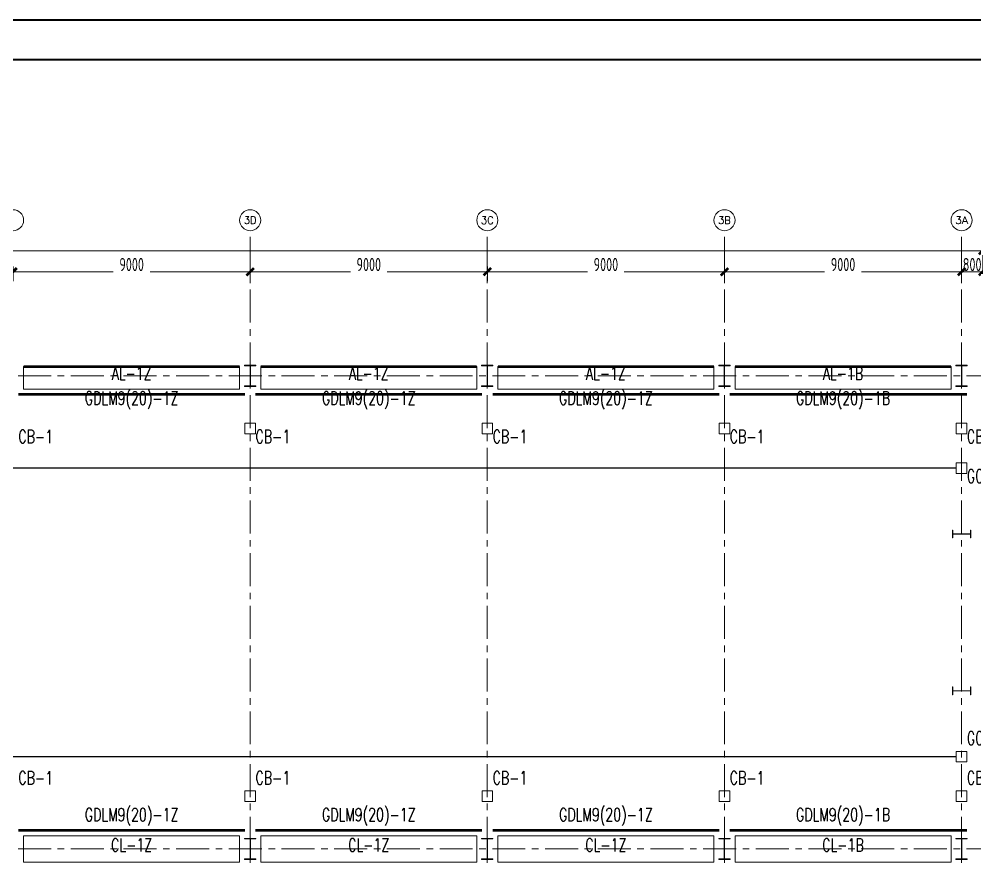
# Model space of a CAD drawing. Extents: x -1201378 to 2367219, y -619313 to 244905.
# Drawn here: x 1380472 to 1416746, y -201927 to -169915 of the extents above; entities that cross this region are included whole.
import ezdxf
from ezdxf.enums import TextEntityAlignment as Align

# ---------------------------------------------------------------- set-up
doc = ezdxf.new("R2010")
doc.units = 0
doc.header["$LTSCALE"] = 1000
doc.linetypes.add('CENTER', pattern=[2, 1.25, -0.25, 0.25, -0.25])
doc.layers.get('0').update_dxf_attribs({"linetype": 'CONTINUOUS'})
doc.layers.get('Defpoints').update_dxf_attribs({"linetype": 'CONTINUOUS'})
doc.layers.add('0-cxFrame', color=155, linetype='CONTINUOUS')
doc.layers.add('A-WINDOW', color=140, linetype='CONTINUOUS')
for name, color, linetype, lineweight in [('0-cxText', 131, 'CONTINUOUS', 25), ('S-axis', 111, 'CONTINUOUS', 0), ('S-col', 2, 'CONTINUOUS', 0), ('S-dote', 5, 'CENTER', 0), ('THIN', 7, 'CONTINUOUS', 0), ('吊车梁', 4, 'CONTINUOUS', 0)]:
    doc.layers.add(name, color=color, linetype=linetype, lineweight=lineweight)
doc.styles.add('_TCH_AXIS', font='COMPLEX', dxfattribs={"bigfont": 'GBCBIG'})
doc.styles.add('cx_tuming', font='simhei.ttf')
doc.styles.add('cx_tuqian1', font='')
doc.styles.add('TSSD_Dimension', font='tssdeng.shx', dxfattribs={"width": 0.7, "bigfont": 'hztxt.shx'})
doc.styles.add('TSSD_Rein', font='tj-romans1.shx', dxfattribs={"width": 0.7, "bigfont": 'tj-hztxt.shx'})
doc.styles.add('黑体', font='simhei.ttf', dxfattribs={"width": 0.8})
doc.styles.get('cx_tuqian1').set_extended_font_data('SimSun')
doc.dimstyles.new('TSSD_200_200', dxfattribs={"dimtxt": 500, "dimasz": 200, "dimexe": 200, "dimexo": 500, "dimgap": 200, "dimtad": 1, "dimdec": 0, "dimzin": 0, "dimdsep": 46, "dimtxsty": 'TSSD_Dimension', "dimblk": 'ARCHTICK', "dimcen": 0, "dimdle": 200, "dimclrt": 7, "dimadec": 0, "dimazin": 0, "dimtfac": 1, "dimtdec": 0, "dimtix": 1, "dimtmove": 2, "dimatfit": 3, "dimfxl": 1, "dimtolj": 1, "dimtzin": 0, "dimarcsym": 0})

# ---------------------------------------------------------------- blocks, each defined once
blk = doc.blocks.new('w42343243')
at = {"layer": 'S-col'}
blk.add_lwpolyline([(-165069, 621020), (-164639, 621020), (-164639, 621002), (-164848, 621002), (-164848, 620238), (-164639, 620238), (-164639, 620220), (-165069, 620220), (-165069, 620238), (-164860, 620238), (-164860, 621002), (-165069, 621002)], close=True, dxfattribs=at)
blk = doc.blocks.new('42343')
at = {"layer": 'A-WINDOW'}
for p in [(9000, 100), (18000, 100), (27000, 100), (36000, 100), (9000, -17850), (18000, -17850), (27000, -17850), (36000, -17850)]:
    blk.add_blockref('w42343243', p, dxfattribs=at)
blk = doc.blocks.new('_ArchTick')
at = {"color": 0, "linetype": 'ByBlock', "const_width": 0.5}
blk.add_lwpolyline([(-0.71, -0.71), (0.71, 0.71)], dxfattribs=at)
blk = doc.blocks.new('*D478')
at = {"layer": 'Defpoints', "color": 0, "transparency": 16777216}
for p in [(-110758, -279500), (-119758, -280358), (-110758, -280358)]:
    blk.add_point(p, dxfattribs=at)
at = {"layer": 'S-axis', "color": 0, "lineweight": -2, "transparency": 16777216}
for p, q in [((-119758, -279858), (-119758, -279300)), ((-110758, -279858), (-110758, -279300)), ((-119958, -279500), (-115957, -279500)), ((-110558, -279500), (-114560, -279500))]:
    blk.add_line(p, q, dxfattribs=at)
at = {"layer": 'S-axis', "color": 0, "lineweight": -2, "transparency": 16777216, "xscale": 200, "yscale": 200, "zscale": 200, "rotation": 180}
blk.add_blockref('_ArchTick', (-119758, -279500), dxfattribs=at)
at = {"layer": 'S-axis', "color": 0, "lineweight": -2, "transparency": 16777216, "xscale": 200, "yscale": 200, "zscale": 200}
blk.add_blockref('_ArchTick', (-110758, -279500), dxfattribs=at)
at = {"layer": 'S-axis', "color": 7, "transparency": 16777216, "insert": (-115258, -279225), "char_height": 500, "attachment_point": 5, "style": 'TSSD_Dimension'}
blk.add_mtext('\\A1;9000', dxfattribs=at)
blk = doc.blocks.new('*D479')
at = {"layer": 'Defpoints', "color": 0, "transparency": 16777216}
for p in [(-101758, -279500), (-110758, -280358), (-101758, -280358)]:
    blk.add_point(p, dxfattribs=at)
at = {"layer": 'S-axis', "color": 0, "lineweight": -2, "transparency": 16777216}
for p, q in [((-110758, -279858), (-110758, -279300)), ((-101758, -279858), (-101758, -279300)), ((-110958, -279500), (-106957, -279500)), ((-101558, -279500), (-105560, -279500))]:
    blk.add_line(p, q, dxfattribs=at)
at = {"layer": 'S-axis', "color": 0, "lineweight": -2, "transparency": 16777216, "xscale": 200, "yscale": 200, "zscale": 200, "rotation": 180}
blk.add_blockref('_ArchTick', (-110758, -279500), dxfattribs=at)
at = {"layer": 'S-axis', "color": 0, "lineweight": -2, "transparency": 16777216, "xscale": 200, "yscale": 200, "zscale": 200}
blk.add_blockref('_ArchTick', (-101758, -279500), dxfattribs=at)
at = {"layer": 'S-axis', "color": 7, "transparency": 16777216, "insert": (-106258, -279225), "char_height": 500, "attachment_point": 5, "style": 'TSSD_Dimension'}
blk.add_mtext('\\A1;9000', dxfattribs=at)
blk = doc.blocks.new('*D480')
at = {"layer": 'Defpoints', "color": 0, "transparency": 16777216}
for p in [(-92758, -279500), (-101758, -280358), (-92758, -280358)]:
    blk.add_point(p, dxfattribs=at)
at = {"layer": 'S-axis', "color": 0, "lineweight": -2, "transparency": 16777216}
for p, q in [((-101758, -279858), (-101758, -279300)), ((-92758, -279858), (-92758, -279300)), ((-101958, -279500), (-97957, -279500)), ((-92558, -279500), (-96560, -279500))]:
    blk.add_line(p, q, dxfattribs=at)
at = {"layer": 'S-axis', "color": 0, "lineweight": -2, "transparency": 16777216, "xscale": 200, "yscale": 200, "zscale": 200, "rotation": 180}
blk.add_blockref('_ArchTick', (-101758, -279500), dxfattribs=at)
at = {"layer": 'S-axis', "color": 0, "lineweight": -2, "transparency": 16777216, "xscale": 200, "yscale": 200, "zscale": 200}
blk.add_blockref('_ArchTick', (-92758, -279500), dxfattribs=at)
at = {"layer": 'S-axis', "color": 7, "transparency": 16777216, "insert": (-97258, -279225), "char_height": 500, "attachment_point": 5, "style": 'TSSD_Dimension'}
blk.add_mtext('\\A1;9000', dxfattribs=at)
blk = doc.blocks.new('*D481')
at = {"layer": 'Defpoints', "color": 0, "transparency": 16777216}
for p in [(-83758, -279500), (-92758, -280358), (-83758, -280358)]:
    blk.add_point(p, dxfattribs=at)
at = {"layer": 'S-axis', "color": 0, "lineweight": -2, "transparency": 16777216}
for p, q in [((-92758, -279858), (-92758, -279300)), ((-83758, -279858), (-83758, -279300)), ((-92958, -279500), (-88957, -279500)), ((-83558, -279500), (-87560, -279500))]:
    blk.add_line(p, q, dxfattribs=at)
at = {"layer": 'S-axis', "color": 0, "lineweight": -2, "transparency": 16777216, "xscale": 200, "yscale": 200, "zscale": 200, "rotation": 180}
blk.add_blockref('_ArchTick', (-92758, -279500), dxfattribs=at)
at = {"layer": 'S-axis', "color": 0, "lineweight": -2, "transparency": 16777216, "xscale": 200, "yscale": 200, "zscale": 200}
blk.add_blockref('_ArchTick', (-83758, -279500), dxfattribs=at)
at = {"layer": 'S-axis', "color": 7, "transparency": 16777216, "insert": (-88258, -279225), "char_height": 500, "attachment_point": 5, "style": 'TSSD_Dimension'}
blk.add_mtext('\\A1;9000', dxfattribs=at)
blk = doc.blocks.new('*D482')
at = {"layer": 'Defpoints', "color": 0, "transparency": 16777216}
for p in [(-82958, -279500), (-83758, -280358), (-82958, -280358)]:
    blk.add_point(p, dxfattribs=at)
at = {"layer": 'S-axis', "color": 0, "lineweight": -2, "transparency": 16777216}
for p, q in [((-83758, -279858), (-83758, -279300)), ((-82958, -279858), (-82958, -279300)), ((-83958, -279500), (-82758, -279500))]:
    blk.add_line(p, q, dxfattribs=at)
at = {"layer": 'S-axis', "color": 0, "lineweight": -2, "transparency": 16777216, "xscale": 200, "yscale": 200, "zscale": 200, "rotation": 180}
blk.add_blockref('_ArchTick', (-83758, -279500), dxfattribs=at)
at = {"layer": 'S-axis', "color": 0, "lineweight": -2, "transparency": 16777216, "xscale": 200, "yscale": 200, "zscale": 200}
blk.add_blockref('_ArchTick', (-82958, -279500), dxfattribs=at)
at = {"layer": 'S-axis', "color": 7, "transparency": 16777216, "insert": (-83358, -279225), "char_height": 500, "attachment_point": 5, "style": 'TSSD_Dimension'}
blk.add_mtext('\\A1;800', dxfattribs=at)
blk = doc.blocks.new('*D483')
at = {"layer": 'Defpoints', "color": 0, "transparency": 16777216}
for p in [(-82958, -278700), (-268658, -280258), (-82958, -280258)]:
    blk.add_point(p, dxfattribs=at)
at = {"layer": 'S-axis', "color": 0, "lineweight": -2, "transparency": 16777216}
for p, q in [((-268658, -279758), (-268658, -278500)), ((-82958, -279758), (-82958, -278500)), ((-268858, -278700), (-176749, -278700)), ((-82758, -278700), (-174868, -278700))]:
    blk.add_line(p, q, dxfattribs=at)
at = {"layer": 'S-axis', "color": 0, "lineweight": -2, "transparency": 16777216, "xscale": 200, "yscale": 200, "zscale": 200, "rotation": 180}
blk.add_blockref('_ArchTick', (-268658, -278700), dxfattribs=at)
at = {"layer": 'S-axis', "color": 0, "lineweight": -2, "transparency": 16777216, "xscale": 200, "yscale": 200, "zscale": 200}
blk.add_blockref('_ArchTick', (-82958, -278700), dxfattribs=at)
at = {"layer": 'S-axis', "color": 7, "transparency": 16777216, "insert": (-175808, -278425), "char_height": 500, "attachment_point": 5, "style": 'TSSD_Dimension'}
blk.add_mtext('\\A1;185700', dxfattribs=at)
blk = doc.blocks.new('TK22.A0 L(Dragon)')
at = {"layer": '0-cxFrame', "color": 7, "const_width": 0.5}
blk.add_lwpolyline([(0, 0), (-1486, 0), (-1486, 841), (0, 841)], close=True, dxfattribs=at)
at = {"layer": '0-cxFrame', "const_width": 0.5}
blk.add_lwpolyline([(-80, 10), (-1466, 10), (-1466, 831), (-80, 831)], close=True, dxfattribs=at)
at = {"style": '黑体', "flags": 4}
blk.add_attdef('图幅', text='', height=3.3, dxfattribs=at).set_placement((-40, 3), align=Align.RIGHT)
at = {"layer": '0-cxText', "flags": 4}
for tag, height, style, p in [('建设单位', 3.5, 'cx_tuming', (-45, 240)), ('项目名称', 3.5, 'cx_tuming', (-45, 210)), ('子项名称', 3.5, 'cx_tuming', (-45, 180)), ('工程编号', 3.3, 'cx_tuqian1', (-35, 165)), ('图名1', 3.5, 'cx_tuming', (-45, 87)), ('图名2', 3.5, 'cx_tuming', (-45, 79)), ('图名3', 3.5, 'cx_tuming', (-45, 71)), ('出图日期', 3.3, 'cx_tuqian1', (-39, 60)), ('专业', 3.3, 'cx_tuqian1', (-55, 52)), ('图号', 3.3, 'cx_tuqian1', (-55, 44)), ('版次', 3.3, 'cx_tuqian1', (-20, 44))]:
    blk.add_attdef(tag, text='', height=height, dxfattribs=dict(at, style=style)).set_placement(p, align=Align.MIDDLE)
at = {"layer": 'Defpoints', "color": 6, "flags": 4}
for tag, height, style, p in [('tufu', 3.3, '黑体', (-12, 12)), ('dwfname', 4, 'cx_tuqian1', (-80, 3))]:
    blk.add_attdef(tag, text='', height=height, dxfattribs=dict(at, style=style)).set_placement(p, align=Align.RIGHT)
blk = doc.blocks.new('nt66')
at = {"layer": 'S-col'}
blk.add_lwpolyline([(-195790, 766820), (-195490, 766820), (-195490, 766808), (-195636, 766808), (-195636, 766132), (-195490, 766132), (-195490, 766120), (-195790, 766120), (-195790, 766132), (-195644, 766132), (-195644, 766808), (-195790, 766808)], close=True, dxfattribs=at)
blk = doc.blocks.new('3#轴网')
at = {"layer": 'S-axis'}
for centre in [(-119758.5, -277544.2), (-110758.5, -277544.2), (-101758.5, -277544.2), (-92758.5, -277544.2), (-83758.5, -277544.2)]:
    blk.add_circle(centre, 400, dxfattribs=at)
at = {"layer": 'S-dote'}
for p, q in [((-110758.5, -363428.2), (-110758.5, -277944.2)), ((-101758.5, -363428.2), (-101758.5, -277944.2)), ((-92758.5, -363428.2), (-92758.5, -277944.2)), ((-83758.5, -363428.2), (-83758.5, -277944.2)), ((-78316.2, -283448.2), (-273210.6, -283448.2)), ((-78316.2, -301398.2), (-273210.6, -301398.2))]:
    blk.add_line(p, q, dxfattribs=at)
at = {"layer": 'S-axis', "style": '_TCH_AXIS'}
for s, height, p, p2 in [('3D', 282.17, (-111000.3, -277685.3), (-110516.6, -277685.3)), ('3C', 294.28, (-101996.7, -277691.4), (-101520.2, -277691.4)), ('3B', 282.17, (-93000.3, -277685.3), (-92516.6, -277685.3)), ('3A', 276.42, (-84002, -277682.4), (-83515, -277682.4))]:
    blk.add_text(s, height=height, dxfattribs=at).set_placement(p, p2, align=Align.FIT)
at = {"layer": 'S-axis'}
for base, p1, p2, picture, middle in [((-82958.5, -278700.4), (-268658.5, -280258.4), (-82958.5, -280258.4), '*D483', (-175808.5, -278425.4)), ((-110758.5, -279500.4), (-119758.5, -280358.4), (-110758.5, -280358.4), '*D478', (-115258.5, -279225.4)), ((-101758.5, -279500.4), (-110758.5, -280358.4), (-101758.5, -280358.4), '*D479', (-106258.5, -279225.4)), ((-92758.5, -279500.4), (-101758.5, -280358.4), (-92758.5, -280358.4), '*D480', (-97258.5, -279225.4)), ((-83758.5, -279500.4), (-92758.5, -280358.4), (-83758.5, -280358.4), '*D481', (-88258.5, -279225.4)), ((-82958.5, -279500.4), (-83758.5, -280358.4), (-82958.5, -280358.4), '*D482', (-83358.5, -279225.4))]:
    dim = blk.add_linear_dim(base=base, p1=p1, p2=p2, angle=0, dimstyle='TSSD_200_200', dxfattribs=at)
    dim.commit()
    dim.dimension.update_dxf_attribs({"geometry": picture, "text_midpoint": middle, "dimtype": 161})

msp = doc.modelspace()

# ---------------------------------------------------------------- linework, layer by layer
at = {"layer": '吊车梁', "const_width": 100}
for points in [[(1388841.5, -183098.2), (1380641.5, -183098.2)], [(1397841.5, -183098.2), (1389641.5, -183098.2)], [(1406841.5, -183098.2), (1398641.5, -183098.2)], [(1415841.5, -183098.2), (1407641.5, -183098.2)], [(1389041.5, -184148.2), (1380441.5, -184148.2)], [(1398041.5, -184148.2), (1389441.5, -184148.2)], [(1407041.5, -184148.2), (1398441.5, -184148.2)], [(1416441.5, -184148.2), (1407441.5, -184148.2)], [(1389041.5, -200698.2), (1380441.5, -200698.2)], [(1398041.5, -200698.2), (1389441.5, -200698.2)], [(1407041.5, -200698.2), (1398441.5, -200698.2)], [(1416441.5, -200698.2), (1407441.5, -200698.2)]]:
    msp.add_lwpolyline(points, dxfattribs=at)
at = {"layer": '吊车梁'}
for points in [[(1388841.5, -183098.2), (1380641.5, -183098.2), (1380641.5, -183948.2), (1388841.5, -183948.2)], [(1397841.5, -183098.2), (1389641.5, -183098.2), (1389641.5, -183948.2), (1397841.5, -183948.2)], [(1406841.5, -183098.2), (1398641.5, -183098.2), (1398641.5, -183948.2), (1406841.5, -183948.2)], [(1415841.5, -183098.2), (1407641.5, -183098.2), (1407641.5, -183948.2), (1415841.5, -183948.2)], [(1389041.5, -185248.2), (1389441.5, -185248.2), (1389441.5, -185648.2), (1389041.5, -185648.2)], [(1398041.5, -185248.2), (1398441.5, -185248.2), (1398441.5, -185648.2), (1398041.5, -185648.2)], [(1407041.5, -185248.2), (1407441.5, -185248.2), (1407441.5, -185648.2), (1407041.5, -185648.2)], [(1416041.5, -185248.2), (1416441.5, -185248.2), (1416441.5, -185648.2), (1416041.5, -185648.2)], [(1416041.5, -186748.2), (1416441.5, -186748.2), (1416441.5, -187148.2), (1416041.5, -187148.2)], [(1416041.5, -198098.2), (1416441.5, -198098.2), (1416441.5, -197698.2), (1416041.5, -197698.2)], [(1389041.5, -199598.2), (1389441.5, -199598.2), (1389441.5, -199198.2), (1389041.5, -199198.2)], [(1398041.5, -199598.2), (1398441.5, -199598.2), (1398441.5, -199198.2), (1398041.5, -199198.2)], [(1407041.5, -199598.2), (1407441.5, -199598.2), (1407441.5, -199198.2), (1407041.5, -199198.2)], [(1416041.5, -199598.2), (1416441.5, -199598.2), (1416441.5, -199198.2), (1416041.5, -199198.2)], [(1388841.5, -200898.2), (1380641.5, -200898.2), (1380641.5, -201898.2), (1388841.5, -201898.2)], [(1397841.5, -200898.2), (1389641.5, -200898.2), (1389641.5, -201898.2), (1397841.5, -201898.2)], [(1406841.5, -200898.2), (1398641.5, -200898.2), (1398641.5, -201898.2), (1406841.5, -201898.2)], [(1415841.5, -200898.2), (1407641.5, -200898.2), (1407641.5, -201898.2), (1415841.5, -201898.2)]]:
    msp.add_lwpolyline(points, close=True, dxfattribs=at)
at = {"layer": '吊车梁', "color": 6, "const_width": 50}
for points in [[(1250441.5, -186948.2), (1416041.5, -186948.2)], [(1250441.5, -197898.2), (1416041.5, -197898.2)]]:
    msp.add_lwpolyline(points, dxfattribs=at)

# ---------------------------------------------------------------- block references
at = {"layer": '0-cxFrame', "xscale": 150, "yscale": 150, "zscale": 150}
msp.add_blockref('TK22.A0 L(Dragon)', (1435008.3, -296102.2), dxfattribs=at)
at = {"layer": 'S-axis'}
msp.add_blockref('3#轴网', (1500000, 100000), dxfattribs=at)
at = {"layer": 'S-col'}
msp.add_blockref('42343', (1545095.7, -804168.2), dxfattribs=at)
at = {"layer": 'S-col', "rotation": 90}
for p in [(2182711.7, 6191.8), (2182711.7, 241.8)]:
    msp.add_blockref('nt66', p, dxfattribs=at)

# ---------------------------------------------------------------- texts
at = {"layer": 'THIN', "style": 'TSSD_Rein', "width": 0.7}
for s, p in [('AL-1Z', (1384741.5, -183755.8)), ('AL-1Z', (1393741.5, -183755.8)), ('AL-1Z', (1402741.5, -183755.8)), ('AL-1B', (1411741.5, -183755.8)), ('GDLM9(20)-1Z', (1384741.5, -184694.3)), ('GDLM9(20)-1Z', (1393741.5, -184694.3)), ('GDLM9(20)-1Z', (1402741.5, -184694.3)), ('GDLM9(20)-1B', (1411741.5, -184694.3)), ('GDLM9(20)-1Z', (1384741.5, -200498.2)), ('GDLM9(20)-1Z', (1393741.5, -200498.2)), ('GDLM9(20)-1Z', (1402741.5, -200498.2)), ('GDLM9(20)-1B', (1411741.5, -200498.2)), ('CL-1Z', (1384741.5, -201650.1)), ('CL-1Z', (1393741.5, -201650.1)), ('CL-1Z', (1402741.5, -201650.1)), ('CL-1B', (1411741.5, -201650.1))]:
    msp.add_text(s, height=500, dxfattribs=at).set_placement(p, align=Align.BOTTOM_CENTER)
for s, p in [('CB-1', (1380441.5, -186152)), ('CB-1', (1389441.5, -186152)), ('CB-1', (1398441.5, -186152)), ('CB-1', (1407441.5, -186152)), ('CB-1', (1416441.5, -186152)), ('GCD-1', (1416441.5, -187652)), ('GCD-1', (1416441.5, -197598.2)), ('CB-1', (1380441.5, -199098.2)), ('CB-1', (1389441.5, -199098.2)), ('CB-1', (1398441.5, -199098.2)), ('CB-1', (1407441.5, -199098.2)), ('CB-1', (1416441.5, -199098.2))]:
    msp.add_text(s, height=500, dxfattribs=at).set_placement(p, align=Align.BOTTOM_LEFT)

doc.saveas('drawing.dxf')
